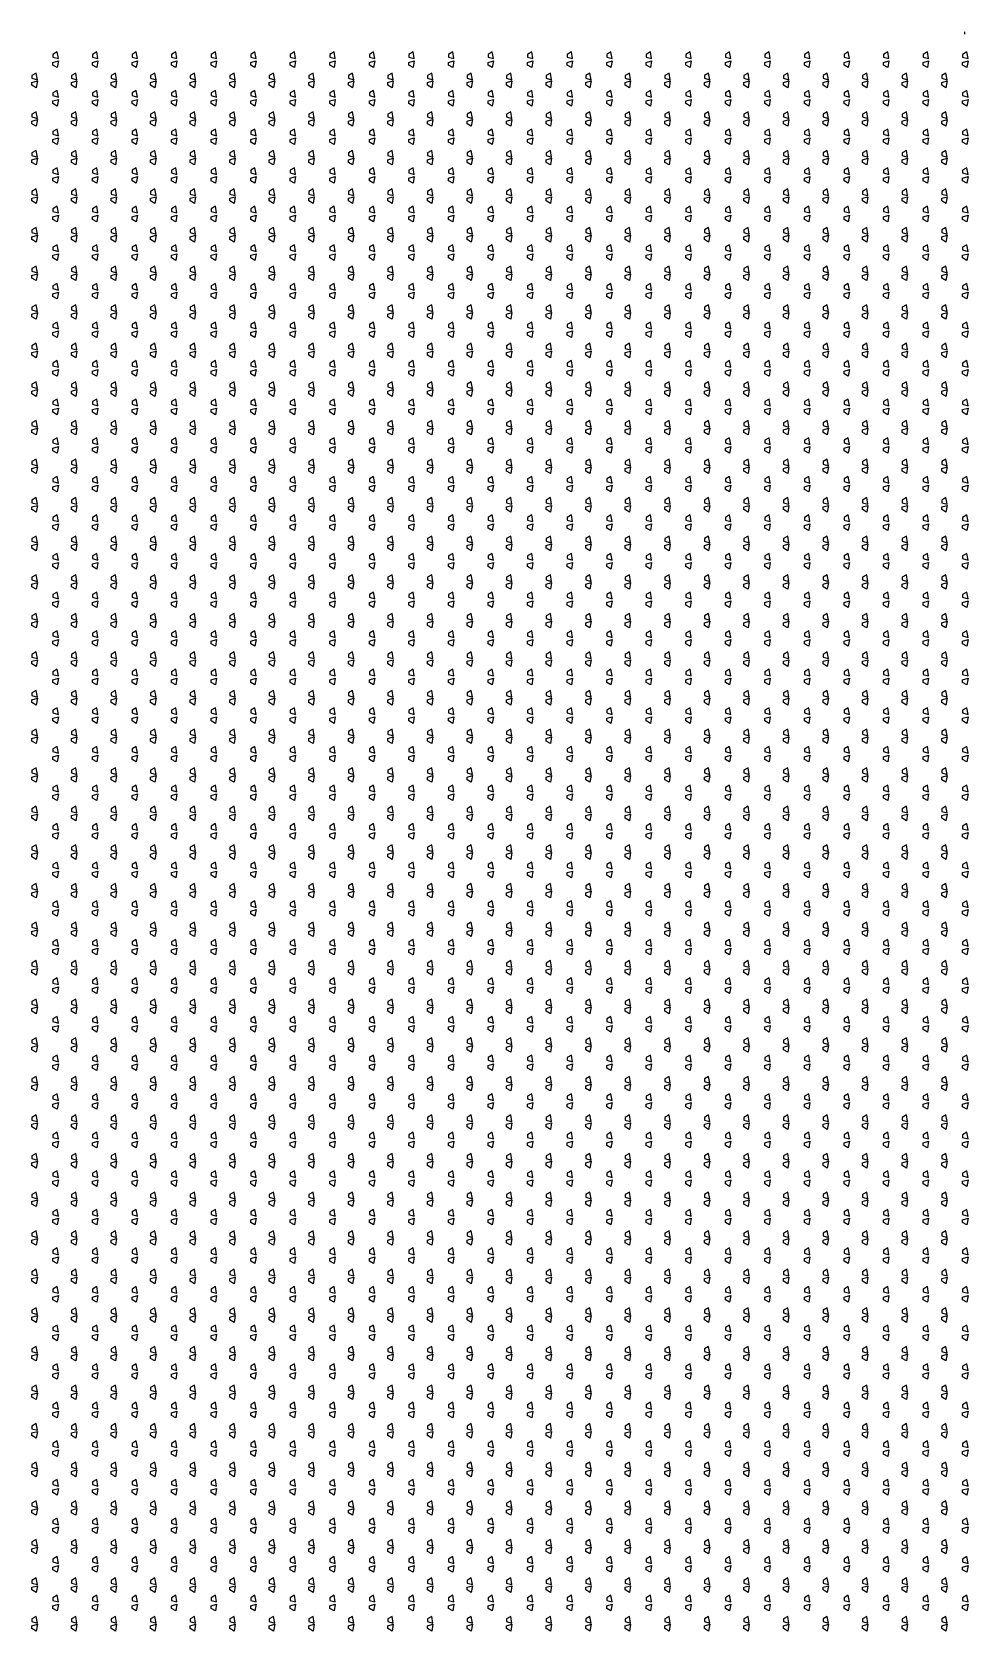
# Model space of a CAD drawing. Header units: inches. Extents: x -7 to 19, y -4.3 to 4.2.
# Drawn here: x -6.99 to -2.58, y -3.76 to 3.76 of the extents above.
import ezdxf

# ---------------------------------------------------------------- set-up
doc = ezdxf.new("R2010")
doc.units = ezdxf.units.IN
doc.header["$MEASUREMENT"] = 0

# ---------------------------------------------------------------- blocks, each defined once
blk = doc.blocks.new('*U19')
for points in [[(0.062, 0.055), (0.0567, 0.0866), (0.0367, 0.075), (0.0367, 0.0625)], [(0.062, 0.045), (0.0567, 0.0134), (0.0367, 0.025), (0.0367, 0.0375)], [(-0.0367, -0.045), (-0.042, -0.0134), (-0.062, -0.025), (-0.062, -0.0375)], [(-0.0367, -0.05), (-0.042, -0.0816), (-0.062, -0.07), (-0.062, -0.0575)]]:
    blk.add_lwpolyline(points, close=True)
blk = doc.blocks.new('*U20')
at = {"color": 0, "linetype": 'ByBlock', "lineweight": -2, "transparency": 16777216}
for p in [(0, 7.26), (0.1861, 7.26), (0.3722, 7.26), (0.5583, 7.26), (0.7445, 7.26), (0.9306, 7.26), (1.1167, 7.26), (1.3028, 7.26), (1.4889, 7.26), (1.675, 7.26), (1.8611, 7.26), (2.0473, 7.26), (2.2334, 7.26), (2.4195, 7.26), (2.6056, 7.26), (2.7917, 7.26), (2.9778, 7.26), (3.1639, 7.26), (3.3501, 7.26), (3.5362, 7.26), (3.7223, 7.26), (3.9084, 7.26), (4.0945, 7.26), (4.2806, 7.26), (0, 7.0785), (0.1861, 7.0785), (0.3722, 7.0785), (0.5583, 7.0785), (0.7445, 7.0785), (0.9306, 7.0785), (1.1167, 7.0785), (1.3028, 7.0785), (1.4889, 7.0785), (1.675, 7.0785), (1.8611, 7.0785), (2.0473, 7.0785), (2.2334, 7.0785), (2.4195, 7.0785), (2.6056, 7.0785), (2.7917, 7.0785), (2.9778, 7.0785), (3.1639, 7.0785), (3.3501, 7.0785), (3.5362, 7.0785), (3.7223, 7.0785), (3.9084, 7.0785), (4.0945, 7.0785), (4.2806, 7.0785), (0, 6.897), (0.1861, 6.897), (0.3722, 6.897), (0.5583, 6.897), (0.7445, 6.897), (0.9306, 6.897), (1.1167, 6.897), (1.3028, 6.897), (1.4889, 6.897), (1.675, 6.897), (1.8611, 6.897), (2.0473, 6.897), (2.2334, 6.897), (2.4195, 6.897), (2.6056, 6.897), (2.7917, 6.897), (2.9778, 6.897), (3.1639, 6.897), (3.3501, 6.897), (3.5362, 6.897), (3.7223, 6.897), (3.9084, 6.897), (4.0945, 6.897), (4.2806, 6.897), (0, 6.7155), (0.1861, 6.7155), (0.3722, 6.7155), (0.5583, 6.7155), (0.7445, 6.7155), (0.9306, 6.7155), (1.1167, 6.7155), (1.3028, 6.7155), (1.4889, 6.7155), (1.675, 6.7155), (1.8611, 6.7155), (2.0473, 6.7155), (2.2334, 6.7155), (2.4195, 6.7155), (2.6056, 6.7155), (2.7917, 6.7155), (2.9778, 6.7155), (3.1639, 6.7155), (3.3501, 6.7155), (3.5362, 6.7155), (3.7223, 6.7155), (3.9084, 6.7155), (4.0945, 6.7155), (4.2806, 6.7155), (0, 6.534), (0.1861, 6.534), (0.3722, 6.534), (0.5583, 6.534), (0.7445, 6.534), (0.9306, 6.534), (1.1167, 6.534), (1.3028, 6.534), (1.4889, 6.534), (1.675, 6.534), (1.8611, 6.534), (2.0473, 6.534), (2.2334, 6.534), (2.4195, 6.534), (2.6056, 6.534), (2.7917, 6.534), (2.9778, 6.534), (3.1639, 6.534), (3.3501, 6.534), (3.5362, 6.534), (3.7223, 6.534), (3.9084, 6.534), (4.0945, 6.534), (4.2806, 6.534), (0, 6.3525), (0.1861, 6.3525), (0.3722, 6.3525), (0.5583, 6.3525), (0.7445, 6.3525), (0.9306, 6.3525), (1.1167, 6.3525), (1.3028, 6.3525), (1.4889, 6.3525), (1.675, 6.3525), (1.8611, 6.3525), (2.0473, 6.3525), (2.2334, 6.3525), (2.4195, 6.3525), (2.6056, 6.3525), (2.7917, 6.3525), (2.9778, 6.3525), (3.1639, 6.3525), (3.3501, 6.3525), (3.5362, 6.3525), (3.7223, 6.3525), (3.9084, 6.3525), (4.0945, 6.3525), (4.2806, 6.3525), (0, 6.171), (0.1861, 6.171), (0.3722, 6.171), (0.5583, 6.171), (0.7445, 6.171), (0.9306, 6.171), (1.1167, 6.171), (1.3028, 6.171), (1.4889, 6.171), (1.675, 6.171), (1.8611, 6.171), (2.0473, 6.171), (2.2334, 6.171), (2.4195, 6.171), (2.6056, 6.171), (2.7917, 6.171), (2.9778, 6.171), (3.1639, 6.171), (3.3501, 6.171), (3.5362, 6.171), (3.7223, 6.171), (3.9084, 6.171), (4.0945, 6.171), (4.2806, 6.171), (0, 5.9895), (0.1861, 5.9895), (0.3722, 5.9895), (0.5583, 5.9895), (0.7445, 5.9895), (0.9306, 5.9895), (1.1167, 5.9895), (1.3028, 5.9895), (1.4889, 5.9895), (1.675, 5.9895), (1.8611, 5.9895), (2.0473, 5.9895), (2.2334, 5.9895), (2.4195, 5.9895), (2.6056, 5.9895), (2.7917, 5.9895), (2.9778, 5.9895), (3.1639, 5.9895), (3.3501, 5.9895), (3.5362, 5.9895), (3.7223, 5.9895), (3.9084, 5.9895), (4.0945, 5.9895), (4.2806, 5.9895), (0, 5.808), (0.1861, 5.808), (0.3722, 5.808), (0.5583, 5.808), (0.7445, 5.808), (0.9306, 5.808), (1.1167, 5.808), (1.3028, 5.808), (1.4889, 5.808), (1.675, 5.808), (1.8611, 5.808), (2.0473, 5.808), (2.2334, 5.808), (2.4195, 5.808), (2.6056, 5.808), (2.7917, 5.808), (2.9778, 5.808), (3.1639, 5.808), (3.3501, 5.808), (3.5362, 5.808), (3.7223, 5.808), (3.9084, 5.808), (4.0945, 5.808), (4.2806, 5.808), (0, 5.6265), (0.1861, 5.6265), (0.3722, 5.6265), (0.5583, 5.6265), (0.7445, 5.6265), (0.9306, 5.6265), (1.1167, 5.6265), (1.3028, 5.6265), (1.4889, 5.6265), (1.675, 5.6265), (1.8611, 5.6265), (2.0473, 5.6265), (2.2334, 5.6265), (2.4195, 5.6265), (2.6056, 5.6265), (2.7917, 5.6265), (2.9778, 5.6265), (3.1639, 5.6265), (3.3501, 5.6265), (3.5362, 5.6265), (3.7223, 5.6265), (3.9084, 5.6265), (4.0945, 5.6265), (4.2806, 5.6265), (0, 5.445), (0.1861, 5.445), (0.3722, 5.445), (0.5583, 5.445), (0.7445, 5.445), (0.9306, 5.445), (1.1167, 5.445), (1.3028, 5.445), (1.4889, 5.445), (1.675, 5.445), (1.8611, 5.445), (2.0473, 5.445), (2.2334, 5.445), (2.4195, 5.445), (2.6056, 5.445), (2.7917, 5.445), (2.9778, 5.445), (3.1639, 5.445), (3.3501, 5.445), (3.5362, 5.445), (3.7223, 5.445), (3.9084, 5.445), (4.0945, 5.445), (4.2806, 5.445), (0, 5.2635), (0.1861, 5.2635), (0.3722, 5.2635), (0.5583, 5.2635), (0.7445, 5.2635), (0.9306, 5.2635), (1.1167, 5.2635), (1.3028, 5.2635), (1.4889, 5.2635), (1.675, 5.2635), (1.8611, 5.2635), (2.0473, 5.2635), (2.2334, 5.2635), (2.4195, 5.2635), (2.6056, 5.2635), (2.7917, 5.2635), (2.9778, 5.2635), (3.1639, 5.2635), (3.3501, 5.2635), (3.5362, 5.2635), (3.7223, 5.2635), (3.9084, 5.2635), (4.0945, 5.2635), (4.2806, 5.2635), (0, 5.082), (0.1861, 5.082), (0.3722, 5.082), (0.5583, 5.082), (0.7445, 5.082), (0.9306, 5.082), (1.1167, 5.082), (1.3028, 5.082), (1.4889, 5.082), (1.675, 5.082), (1.8611, 5.082), (2.0473, 5.082), (2.2334, 5.082), (2.4195, 5.082), (2.6056, 5.082), (2.7917, 5.082), (2.9778, 5.082), (3.1639, 5.082), (3.3501, 5.082), (3.5362, 5.082), (3.7223, 5.082), (3.9084, 5.082), (4.0945, 5.082), (4.2806, 5.082), (0, 4.9005), (0.1861, 4.9005), (0.3722, 4.9005), (0.5583, 4.9005), (0.7445, 4.9005), (0.9306, 4.9005), (1.1167, 4.9005), (1.3028, 4.9005), (1.4889, 4.9005), (1.675, 4.9005), (1.8611, 4.9005), (2.0473, 4.9005), (2.2334, 4.9005), (2.4195, 4.9005), (2.6056, 4.9005), (2.7917, 4.9005), (2.9778, 4.9005), (3.1639, 4.9005), (3.3501, 4.9005), (3.5362, 4.9005), (3.7223, 4.9005), (3.9084, 4.9005), (4.0945, 4.9005), (4.2806, 4.9005), (0, 4.719), (0.1861, 4.719), (0.3722, 4.719), (0.5583, 4.719), (0.7445, 4.719), (0.9306, 4.719), (1.1167, 4.719), (1.3028, 4.719), (1.4889, 4.719), (1.675, 4.719), (1.8611, 4.719), (2.0473, 4.719), (2.2334, 4.719), (2.4195, 4.719), (2.6056, 4.719), (2.7917, 4.719), (2.9778, 4.719), (3.1639, 4.719), (3.3501, 4.719), (3.5362, 4.719), (3.7223, 4.719), (3.9084, 4.719), (4.0945, 4.719), (4.2806, 4.719), (0, 4.5375), (0.1861, 4.5375), (0.3722, 4.5375), (0.5583, 4.5375), (0.7445, 4.5375), (0.9306, 4.5375), (1.1167, 4.5375), (1.3028, 4.5375), (1.4889, 4.5375), (1.675, 4.5375), (1.8611, 4.5375), (2.0473, 4.5375), (2.2334, 4.5375), (2.4195, 4.5375), (2.6056, 4.5375), (2.7917, 4.5375), (2.9778, 4.5375), (3.1639, 4.5375), (3.3501, 4.5375), (3.5362, 4.5375), (3.7223, 4.5375), (3.9084, 4.5375), (4.0945, 4.5375), (4.2806, 4.5375), (0, 4.356), (0.1861, 4.356), (0.3722, 4.356), (0.5583, 4.356), (0.7445, 4.356), (0.9306, 4.356), (1.1167, 4.356), (1.3028, 4.356), (1.4889, 4.356), (1.675, 4.356), (1.8611, 4.356), (2.0473, 4.356), (2.2334, 4.356), (2.4195, 4.356), (2.6056, 4.356), (2.7917, 4.356), (2.9778, 4.356), (3.1639, 4.356), (3.3501, 4.356), (3.5362, 4.356), (3.7223, 4.356), (3.9084, 4.356), (4.0945, 4.356), (4.2806, 4.356), (0, 4.1745), (0.1861, 4.1745), (0.3722, 4.1745), (0.5583, 4.1745), (0.7445, 4.1745), (0.9306, 4.1745), (1.1167, 4.1745), (1.3028, 4.1745), (1.4889, 4.1745), (1.675, 4.1745), (1.8611, 4.1745), (2.0473, 4.1745), (2.2334, 4.1745), (2.4195, 4.1745), (2.6056, 4.1745), (2.7917, 4.1745), (2.9778, 4.1745), (3.1639, 4.1745), (3.3501, 4.1745), (3.5362, 4.1745), (3.7223, 4.1745), (3.9084, 4.1745), (4.0945, 4.1745), (4.2806, 4.1745), (0, 3.993), (0.1861, 3.993), (0.3722, 3.993), (0.5583, 3.993), (0.7445, 3.993), (0.9306, 3.993), (1.1167, 3.993), (1.3028, 3.993), (1.4889, 3.993), (1.675, 3.993), (1.8611, 3.993), (2.0473, 3.993), (2.2334, 3.993), (2.4195, 3.993), (2.6056, 3.993), (2.7917, 3.993), (2.9778, 3.993), (3.1639, 3.993), (3.3501, 3.993), (3.5362, 3.993), (3.7223, 3.993), (3.9084, 3.993), (4.0945, 3.993), (4.2806, 3.993), (0, 3.8115), (0.1861, 3.8115), (0.3722, 3.8115), (0.5583, 3.8115), (0.7445, 3.8115), (0.9306, 3.8115), (1.1167, 3.8115), (1.3028, 3.8115), (1.4889, 3.8115), (1.675, 3.8115), (1.8611, 3.8115), (2.0473, 3.8115), (2.2334, 3.8115), (2.4195, 3.8115), (2.6056, 3.8115), (2.7917, 3.8115), (2.9778, 3.8115), (3.1639, 3.8115), (3.3501, 3.8115), (3.5362, 3.8115), (3.7223, 3.8115), (3.9084, 3.8115), (4.0945, 3.8115), (4.2806, 3.8115), (0, 3.63), (0.1861, 3.63), (0.3722, 3.63), (0.5583, 3.63), (0.7445, 3.63), (0.9306, 3.63), (1.1167, 3.63), (1.3028, 3.63), (1.4889, 3.63), (1.675, 3.63), (1.8611, 3.63), (2.0473, 3.63), (2.2334, 3.63), (2.4195, 3.63), (2.6056, 3.63), (2.7917, 3.63), (2.9778, 3.63), (3.1639, 3.63), (3.3501, 3.63), (3.5362, 3.63), (3.7223, 3.63), (3.9084, 3.63), (4.0945, 3.63), (4.2806, 3.63), (0, 3.4485), (0.1861, 3.4485), (0.3722, 3.4485), (0.5583, 3.4485), (0.7445, 3.4485), (0.9306, 3.4485), (1.1167, 3.4485), (1.3028, 3.4485), (1.4889, 3.4485), (1.675, 3.4485), (1.8611, 3.4485), (2.0473, 3.4485), (2.2334, 3.4485), (2.4195, 3.4485), (2.6056, 3.4485), (2.7917, 3.4485), (2.9778, 3.4485), (3.1639, 3.4485), (3.3501, 3.4485), (3.5362, 3.4485), (3.7223, 3.4485), (3.9084, 3.4485), (4.0945, 3.4485), (4.2806, 3.4485), (0, 3.267), (0.1861, 3.267), (0.3722, 3.267), (0.5583, 3.267), (0.7445, 3.267), (0.9306, 3.267), (1.1167, 3.267), (1.3028, 3.267), (1.4889, 3.267), (1.675, 3.267), (1.8611, 3.267), (2.0473, 3.267), (2.2334, 3.267), (2.4195, 3.267), (2.6056, 3.267), (2.7917, 3.267), (2.9778, 3.267), (3.1639, 3.267), (3.3501, 3.267), (3.5362, 3.267), (3.7223, 3.267), (3.9084, 3.267), (4.0945, 3.267), (4.2806, 3.267), (0, 3.0855), (0.1861, 3.0855), (0.3722, 3.0855), (0.5583, 3.0855), (0.7445, 3.0855), (0.9306, 3.0855), (1.1167, 3.0855), (1.3028, 3.0855), (1.4889, 3.0855), (1.675, 3.0855), (1.8611, 3.0855), (2.0473, 3.0855), (2.2334, 3.0855), (2.4195, 3.0855), (2.6056, 3.0855), (2.7917, 3.0855), (2.9778, 3.0855), (3.1639, 3.0855), (3.3501, 3.0855), (3.5362, 3.0855), (3.7223, 3.0855), (3.9084, 3.0855), (4.0945, 3.0855), (4.2806, 3.0855), (0, 2.904), (0.1861, 2.904), (0.3722, 2.904), (0.5583, 2.904), (0.7445, 2.904), (0.9306, 2.904), (1.1167, 2.904), (1.3028, 2.904), (1.4889, 2.904), (1.675, 2.904), (1.8611, 2.904), (2.0473, 2.904), (2.2334, 2.904), (2.4195, 2.904), (2.6056, 2.904), (2.7917, 2.904), (2.9778, 2.904), (3.1639, 2.904), (3.3501, 2.904), (3.5362, 2.904), (3.7223, 2.904), (3.9084, 2.904), (4.0945, 2.904), (4.2806, 2.904), (0, 2.7225), (0.1861, 2.7225), (0.3722, 2.7225), (0.5583, 2.7225), (0.7445, 2.7225), (0.9306, 2.7225), (1.1167, 2.7225), (1.3028, 2.7225), (1.4889, 2.7225), (1.675, 2.7225), (1.8611, 2.7225), (2.0473, 2.7225), (2.2334, 2.7225), (2.4195, 2.7225), (2.6056, 2.7225), (2.7917, 2.7225), (2.9778, 2.7225), (3.1639, 2.7225), (3.3501, 2.7225), (3.5362, 2.7225), (3.7223, 2.7225), (3.9084, 2.7225), (4.0945, 2.7225), (4.2806, 2.7225), (0, 2.541), (0.1861, 2.541), (0.3722, 2.541), (0.5583, 2.541), (0.7445, 2.541), (0.9306, 2.541), (1.1167, 2.541), (1.3028, 2.541), (1.4889, 2.541), (1.675, 2.541), (1.8611, 2.541), (2.0473, 2.541), (2.2334, 2.541), (2.4195, 2.541), (2.6056, 2.541), (2.7917, 2.541), (2.9778, 2.541), (3.1639, 2.541), (3.3501, 2.541), (3.5362, 2.541), (3.7223, 2.541), (3.9084, 2.541), (4.0945, 2.541), (4.2806, 2.541), (0, 2.3595), (0.1861, 2.3595), (0.3722, 2.3595), (0.5583, 2.3595), (0.7445, 2.3595), (0.9306, 2.3595), (1.1167, 2.3595), (1.3028, 2.3595), (1.4889, 2.3595), (1.675, 2.3595), (1.8611, 2.3595), (2.0473, 2.3595), (2.2334, 2.3595), (2.4195, 2.3595), (2.6056, 2.3595), (2.7917, 2.3595), (2.9778, 2.3595), (3.1639, 2.3595), (3.3501, 2.3595), (3.5362, 2.3595), (3.7223, 2.3595), (3.9084, 2.3595), (4.0945, 2.3595), (4.2806, 2.3595), (0, 2.178), (0.1861, 2.178), (0.3722, 2.178), (0.5583, 2.178), (0.7445, 2.178), (0.9306, 2.178), (1.1167, 2.178), (1.3028, 2.178), (1.4889, 2.178), (1.675, 2.178), (1.8611, 2.178), (2.0473, 2.178), (2.2334, 2.178), (2.4195, 2.178), (2.6056, 2.178), (2.7917, 2.178), (2.9778, 2.178), (3.1639, 2.178), (3.3501, 2.178), (3.5362, 2.178), (3.7223, 2.178), (3.9084, 2.178), (4.0945, 2.178), (4.2806, 2.178), (0, 1.9965), (0.1861, 1.9965), (0.3722, 1.9965), (0.5583, 1.9965), (0.7445, 1.9965), (0.9306, 1.9965), (1.1167, 1.9965), (1.3028, 1.9965), (1.4889, 1.9965), (1.675, 1.9965), (1.8611, 1.9965), (2.0473, 1.9965), (2.2334, 1.9965), (2.4195, 1.9965), (2.6056, 1.9965), (2.7917, 1.9965), (2.9778, 1.9965), (3.1639, 1.9965), (3.3501, 1.9965), (3.5362, 1.9965), (3.7223, 1.9965), (3.9084, 1.9965), (4.0945, 1.9965), (4.2806, 1.9965), (0, 1.815), (0.1861, 1.815), (0.3722, 1.815), (0.5583, 1.815), (0.7445, 1.815), (0.9306, 1.815), (1.1167, 1.815), (1.3028, 1.815), (1.4889, 1.815), (1.675, 1.815), (1.8611, 1.815), (2.0473, 1.815), (2.2334, 1.815), (2.4195, 1.815), (2.6056, 1.815), (2.7917, 1.815), (2.9778, 1.815), (3.1639, 1.815), (3.3501, 1.815), (3.5362, 1.815), (3.7223, 1.815), (3.9084, 1.815), (4.0945, 1.815), (4.2806, 1.815), (0, 1.6335), (0.1861, 1.6335), (0.3722, 1.6335), (0.5583, 1.6335), (0.7445, 1.6335), (0.9306, 1.6335), (1.1167, 1.6335), (1.3028, 1.6335), (1.4889, 1.6335), (1.675, 1.6335), (1.8611, 1.6335), (2.0473, 1.6335), (2.2334, 1.6335), (2.4195, 1.6335), (2.6056, 1.6335), (2.7917, 1.6335), (2.9778, 1.6335), (3.1639, 1.6335), (3.3501, 1.6335), (3.5362, 1.6335), (3.7223, 1.6335), (3.9084, 1.6335), (4.0945, 1.6335), (4.2806, 1.6335), (0, 1.452), (0.1861, 1.452), (0.3722, 1.452), (0.5583, 1.452), (0.7445, 1.452), (0.9306, 1.452), (1.1167, 1.452), (1.3028, 1.452), (1.4889, 1.452), (1.675, 1.452), (1.8611, 1.452), (2.0473, 1.452), (2.2334, 1.452), (2.4195, 1.452), (2.6056, 1.452), (2.7917, 1.452), (2.9778, 1.452), (3.1639, 1.452), (3.3501, 1.452), (3.5362, 1.452), (3.7223, 1.452), (3.9084, 1.452), (4.0945, 1.452), (4.2806, 1.452), (0, 1.2705), (0.1861, 1.2705), (0.3722, 1.2705), (0.5583, 1.2705), (0.7445, 1.2705), (0.9306, 1.2705), (1.1167, 1.2705), (1.3028, 1.2705), (1.4889, 1.2705), (1.675, 1.2705), (1.8611, 1.2705), (2.0473, 1.2705), (2.2334, 1.2705), (2.4195, 1.2705), (2.6056, 1.2705), (2.7917, 1.2705), (2.9778, 1.2705), (3.1639, 1.2705), (3.3501, 1.2705), (3.5362, 1.2705), (3.7223, 1.2705), (3.9084, 1.2705), (4.0945, 1.2705), (4.2806, 1.2705), (0, 1.089), (0.1861, 1.089), (0.3722, 1.089), (0.5583, 1.089), (0.7445, 1.089), (0.9306, 1.089), (1.1167, 1.089), (1.3028, 1.089), (1.4889, 1.089), (1.675, 1.089), (1.8611, 1.089), (2.0473, 1.089), (2.2334, 1.089), (2.4195, 1.089), (2.6056, 1.089), (2.7917, 1.089), (2.9778, 1.089), (3.1639, 1.089), (3.3501, 1.089), (3.5362, 1.089), (3.7223, 1.089), (3.9084, 1.089), (4.0945, 1.089), (4.2806, 1.089), (0, 0.9075), (0.1861, 0.9075), (0.3722, 0.9075), (0.5583, 0.9075), (0.7445, 0.9075), (0.9306, 0.9075), (1.1167, 0.9075), (1.3028, 0.9075), (1.4889, 0.9075), (1.675, 0.9075), (1.8611, 0.9075), (2.0473, 0.9075), (2.2334, 0.9075), (2.4195, 0.9075), (2.6056, 0.9075), (2.7917, 0.9075), (2.9778, 0.9075), (3.1639, 0.9075), (3.3501, 0.9075), (3.5362, 0.9075), (3.7223, 0.9075), (3.9084, 0.9075), (4.0945, 0.9075), (4.2806, 0.9075), (0, 0.726), (0.1861, 0.726), (0.3722, 0.726), (0.5583, 0.726), (0.7445, 0.726), (0.9306, 0.726), (1.1167, 0.726), (1.3028, 0.726), (1.4889, 0.726), (1.675, 0.726), (1.8611, 0.726), (2.0473, 0.726), (2.2334, 0.726), (2.4195, 0.726), (2.6056, 0.726), (2.7917, 0.726), (2.9778, 0.726), (3.1639, 0.726), (3.3501, 0.726), (3.5362, 0.726), (3.7223, 0.726), (3.9084, 0.726), (4.0945, 0.726), (4.2806, 0.726), (0, 0.5445), (0.1861, 0.5445), (0.3722, 0.5445), (0.5583, 0.5445), (0.7445, 0.5445), (0.9306, 0.5445), (1.1167, 0.5445), (1.3028, 0.5445), (1.4889, 0.5445), (1.675, 0.5445), (1.8611, 0.5445), (2.0473, 0.5445), (2.2334, 0.5445), (2.4195, 0.5445), (2.6056, 0.5445), (2.7917, 0.5445), (2.9778, 0.5445), (3.1639, 0.5445), (3.3501, 0.5445), (3.5362, 0.5445), (3.7223, 0.5445), (3.9084, 0.5445), (4.0945, 0.5445), (4.2806, 0.5445), (0, 0.363), (0.1861, 0.363), (0.3722, 0.363), (0.5583, 0.363), (0.7445, 0.363), (0.9306, 0.363), (1.1167, 0.363), (1.3028, 0.363), (1.4889, 0.363), (1.675, 0.363), (1.8611, 0.363), (2.0473, 0.363), (2.2334, 0.363), (2.4195, 0.363), (2.6056, 0.363), (2.7917, 0.363), (2.9778, 0.363), (3.1639, 0.363), (3.3501, 0.363), (3.5362, 0.363), (3.7223, 0.363), (3.9084, 0.363), (4.0945, 0.363), (4.2806, 0.363), (0, 0.1815), (0.1861, 0.1815), (0.3722, 0.1815), (0.5583, 0.1815), (0.7445, 0.1815), (0.9306, 0.1815), (1.1167, 0.1815), (1.3028, 0.1815), (1.4889, 0.1815), (1.675, 0.1815), (1.8611, 0.1815), (2.0473, 0.1815), (2.2334, 0.1815), (2.4195, 0.1815), (2.6056, 0.1815), (2.7917, 0.1815), (2.9778, 0.1815), (3.1639, 0.1815), (3.3501, 0.1815), (3.5362, 0.1815), (3.7223, 0.1815), (3.9084, 0.1815), (4.0945, 0.1815), (4.2806, 0.1815), (0, 0), (0.1861, 0), (0.3722, 0), (0.5583, 0), (0.7445, 0), (0.9306, 0), (1.1167, 0), (1.3028, 0), (1.4889, 0), (1.675, 0), (1.8611, 0), (2.0473, 0), (2.2334, 0), (2.4195, 0), (2.6056, 0), (2.7917, 0), (2.9778, 0), (3.1639, 0), (3.3501, 0), (3.5362, 0), (3.7223, 0), (3.9084, 0), (4.0945, 0), (4.2806, 0)]:
    blk.add_blockref('*U19', p, dxfattribs=at)

msp = doc.modelspace()

# ---------------------------------------------------------------- linework, layer by layer
msp.add_line((-2.5972, 3.7579), (-2.5972, 3.7479))

# ---------------------------------------------------------------- block references
msp.add_blockref('*U20', (-6.9235, -3.6825))

doc.saveas('drawing.dxf')
